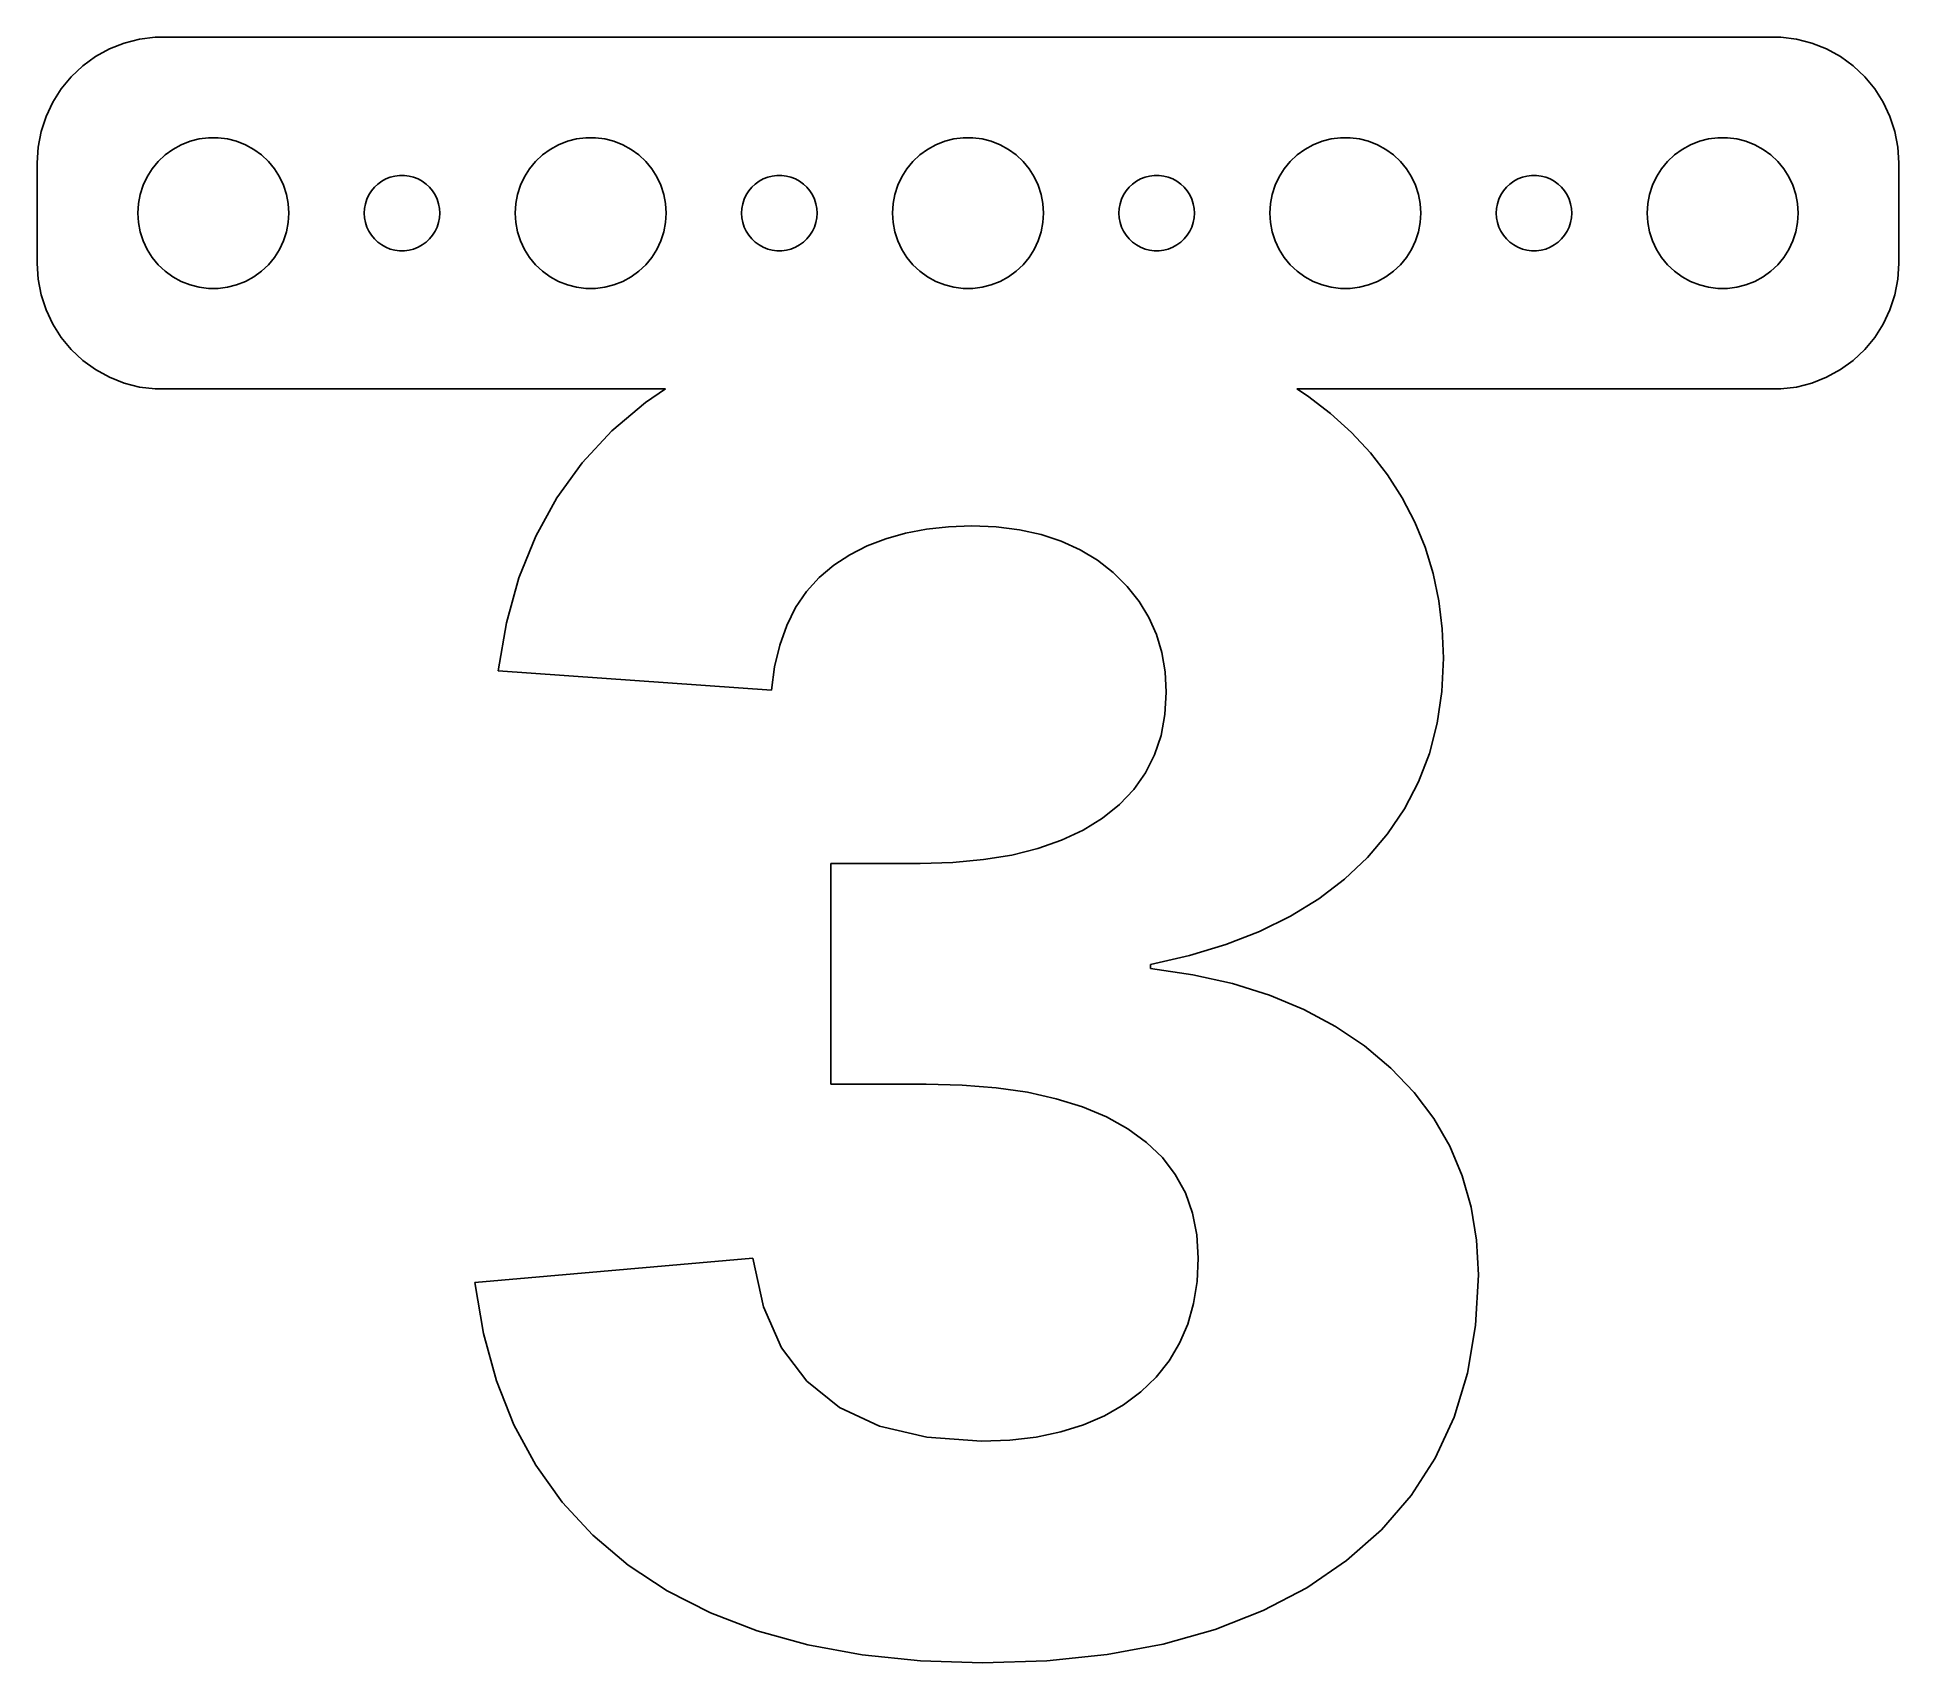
# Model space of a CAD drawing. Header units: metres. Extents: x -37 to 37, y -57.6 to 7.
import ezdxf

# ---------------------------------------------------------------- set-up
doc = ezdxf.new("R2010")
doc.units = ezdxf.units.M

msp = doc.modelspace()

# ---------------------------------------------------------------- linework, layer by layer
for p, q in [((-33.5451, 6.75528), (-34.1289, 6.52412)), ((-32.9369, 6.91142), (-33.5451, 6.75528)), ((-32.3139, 6.99013), (-32.9369, 6.91142)), ((32.3139, 6.99013), (-32.3139, 6.99013)), ((32.9369, 6.91142), (32.3139, 6.99013)), ((33.5451, 6.75528), (32.9369, 6.91142)), ((34.1289, 6.52412), (33.5451, 6.75528)), ((-34.6791, 6.22163), (-35.1871, 5.85255)), ((-34.1289, 6.52412), (-34.6791, 6.22163)), ((34.6791, 6.22163), (34.1289, 6.52412)), ((35.1871, 5.85255), (34.6791, 6.22163)), ((-35.6448, 5.42273), (-36.0451, 4.93892)), ((-35.1871, 5.85255), (-35.6448, 5.42273)), ((35.6448, 5.42273), (35.1871, 5.85255)), ((36.0451, 4.93892), (35.6448, 5.42273)), ((-36.0451, 4.93892), (-36.3815, 4.40877)), ((36.3815, 4.40877), (36.0451, 4.93892)), ((-36.6489, 3.84062), (-36.8429, 3.24344)), ((-36.3815, 4.40877), (-36.6489, 3.84062)), ((36.6489, 3.84062), (36.3815, 4.40877)), ((36.8429, 3.24344), (36.6489, 3.84062)), ((-36.8429, 3.24344), (-36.9606, 2.62666)), ((-30.5621, 2.94685), (-30.1884, 2.99408)), ((-30.1884, 2.99408), (-29.8116, 2.99408)), ((-29.8116, 2.99408), (-29.4379, 2.94685)), ((-15.5621, 2.94685), (-15.1884, 2.99408)), ((-15.1884, 2.99408), (-14.8116, 2.99408)), ((-14.8116, 2.99408), (-14.4379, 2.94685)), ((-0.562134, 2.94685), (-0.18837, 2.99408)), ((-0.18837, 2.99408), (0.18837, 2.99408)), ((0.18837, 2.99408), (0.562134, 2.94685)), ((14.4379, 2.94685), (14.8116, 2.99408)), ((14.8116, 2.99408), (15.1884, 2.99408)), ((15.1884, 2.99408), (15.5621, 2.94685)), ((29.4379, 2.94685), (29.8116, 2.99408)), ((29.8116, 2.99408), (30.1884, 2.99408)), ((30.1884, 2.99408), (30.5621, 2.94685)), ((36.9606, 2.62666), (36.8429, 3.24344)), ((-36.9606, 2.62666), (-37, 2)), ((-32.1869, 2.05363), (-31.9123, 2.31154)), ((-31.9123, 2.31154), (-31.6075, 2.53297)), ((-31.6075, 2.53297), (-31.2773, 2.71448)), ((-31.2773, 2.71448), (-30.927, 2.85316)), ((-30.927, 2.85316), (-30.5621, 2.94685)), ((-29.4379, 2.94685), (-29.0729, 2.85316)), ((-29.0729, 2.85316), (-28.7227, 2.71448)), ((-28.7227, 2.71448), (-28.3925, 2.53297)), ((-28.3925, 2.53297), (-28.0877, 2.31154)), ((-28.0877, 2.31154), (-27.8131, 2.05363)), ((-17.1869, 2.05363), (-16.9123, 2.31154)), ((-16.9123, 2.31154), (-16.6075, 2.53297)), ((-16.6075, 2.53297), (-16.2773, 2.71448)), ((-16.2773, 2.71448), (-15.927, 2.85316)), ((-15.927, 2.85316), (-15.5621, 2.94685)), ((-14.4379, 2.94685), (-14.0729, 2.85316)), ((-14.0729, 2.85316), (-13.7227, 2.71448)), ((-13.7227, 2.71448), (-13.3925, 2.53297)), ((-13.3925, 2.53297), (-13.0877, 2.31154)), ((-13.0877, 2.31154), (-12.8131, 2.05363)), ((-2.1869, 2.05363), (-1.91226, 2.31154)), ((-1.91226, 2.31154), (-1.60747, 2.53297)), ((-1.60747, 2.53297), (-1.27733, 2.71448)), ((-1.27733, 2.71448), (-0.927048, 2.85316)), ((-0.927048, 2.85316), (-0.562134, 2.94685)), ((0.562134, 2.94685), (0.927048, 2.85316)), ((0.927048, 2.85316), (1.27733, 2.71448)), ((1.27733, 2.71448), (1.60747, 2.53297)), ((1.60747, 2.53297), (1.91226, 2.31154)), ((1.91226, 2.31154), (2.1869, 2.05363)), ((12.8131, 2.05363), (13.0877, 2.31154)), ((13.0877, 2.31154), (13.3925, 2.53297)), ((13.3925, 2.53297), (13.7227, 2.71448)), ((13.7227, 2.71448), (14.0729, 2.85316)), ((14.0729, 2.85316), (14.4379, 2.94685)), ((15.5621, 2.94685), (15.927, 2.85316)), ((15.927, 2.85316), (16.2773, 2.71448)), ((16.2773, 2.71448), (16.6075, 2.53297)), ((16.6075, 2.53297), (16.9123, 2.31154)), ((16.9123, 2.31154), (17.1869, 2.05363)), ((27.8131, 2.05363), (28.0877, 2.31154)), ((28.0877, 2.31154), (28.3925, 2.53297)), ((28.3925, 2.53297), (28.7227, 2.71448)), ((28.7227, 2.71448), (29.0729, 2.85316)), ((29.0729, 2.85316), (29.4379, 2.94685)), ((30.5621, 2.94685), (30.927, 2.85316)), ((30.927, 2.85316), (31.2773, 2.71448)), ((31.2773, 2.71448), (31.6075, 2.53297)), ((31.6075, 2.53297), (31.9123, 2.31154)), ((31.9123, 2.31154), (32.1869, 2.05363)), ((37, 2), (36.9606, 2.62666)), ((-37, 2), (-37, -2)), ((-32.6289, 1.44525), (-32.427, 1.76335)), ((-32.427, 1.76335), (-32.1869, 2.05363)), ((-27.8131, 2.05363), (-27.5729, 1.76335)), ((-27.5729, 1.76335), (-27.3711, 1.44525)), ((-22.7811, 1.47342), (-22.5942, 1.49704)), ((-22.5942, 1.49704), (-22.4058, 1.49704)), ((-22.4058, 1.49704), (-22.2189, 1.47342)), ((-17.6289, 1.44525), (-17.427, 1.76335)), ((-17.427, 1.76335), (-17.1869, 2.05363)), ((-12.8131, 2.05363), (-12.5729, 1.76335)), ((-12.5729, 1.76335), (-12.3711, 1.44525)), ((-7.78107, 1.47342), (-7.59418, 1.49704)), ((-7.59418, 1.49704), (-7.40581, 1.49704)), ((-7.40581, 1.49704), (-7.21892, 1.47342)), ((-2.62891, 1.44525), (-2.42705, 1.76335)), ((-2.42705, 1.76335), (-2.1869, 2.05363)), ((2.1869, 2.05363), (2.42705, 1.76335)), ((2.42705, 1.76335), (2.62891, 1.44525)), ((7.21892, 1.47342), (7.40581, 1.49704)), ((7.40581, 1.49704), (7.59418, 1.49704)), ((7.59418, 1.49704), (7.78107, 1.47342)), ((12.3711, 1.44525), (12.5729, 1.76335)), ((12.5729, 1.76335), (12.8131, 2.05363)), ((17.1869, 2.05363), (17.427, 1.76335)), ((17.427, 1.76335), (17.6289, 1.44525)), ((22.2189, 1.47342), (22.4058, 1.49704)), ((22.4058, 1.49704), (22.5942, 1.49704)), ((22.5942, 1.49704), (22.7811, 1.47342)), ((27.3711, 1.44525), (27.5729, 1.76335)), ((27.5729, 1.76335), (27.8131, 2.05363)), ((32.1869, 2.05363), (32.427, 1.76335)), ((32.427, 1.76335), (32.6289, 1.44525)), ((37, -2), (37, 2)), ((-32.9763, 0.375992), (-32.9057, 0.746063)), ((-32.9057, 0.746063), (-32.7893, 1.10437)), ((-32.7893, 1.10437), (-32.6289, 1.44525)), ((-27.3711, 1.44525), (-27.2107, 1.10437)), ((-27.2107, 1.10437), (-27.0942, 0.746063)), ((-27.0942, 0.746063), (-27.0237, 0.375992)), ((-23.8145, 0.722626), (-23.7135, 0.881668)), ((-23.7135, 0.881668), (-23.5934, 1.02681)), ((-23.5934, 1.02681), (-23.4561, 1.15576)), ((-23.4561, 1.15576), (-23.3037, 1.26648)), ((-23.3037, 1.26648), (-23.1387, 1.35724)), ((-23.1387, 1.35724), (-22.9635, 1.42657)), ((-22.9635, 1.42657), (-22.7811, 1.47342)), ((-22.2189, 1.47342), (-22.0365, 1.42657)), ((-22.0365, 1.42657), (-21.8613, 1.35724)), ((-21.8613, 1.35724), (-21.6963, 1.26648)), ((-21.6963, 1.26648), (-21.5439, 1.15576)), ((-21.5439, 1.15576), (-21.4065, 1.02681)), ((-21.4065, 1.02681), (-21.2865, 0.881668)), ((-21.2865, 0.881668), (-21.1855, 0.722626)), ((-17.9763, 0.375992), (-17.9057, 0.746063)), ((-17.9057, 0.746063), (-17.7893, 1.10437)), ((-17.7893, 1.10437), (-17.6289, 1.44525)), ((-12.3711, 1.44525), (-12.2107, 1.10437)), ((-12.2107, 1.10437), (-12.0942, 0.746063)), ((-12.0942, 0.746063), (-12.0237, 0.375992)), ((-8.81445, 0.722626), (-8.71352, 0.881668)), ((-8.71352, 0.881668), (-8.59344, 1.02681)), ((-8.59344, 1.02681), (-8.45613, 1.15576)), ((-8.45613, 1.15576), (-8.30373, 1.26648)), ((-8.30373, 1.26648), (-8.13866, 1.35724)), ((-8.13866, 1.35724), (-7.96352, 1.42657)), ((-7.96352, 1.42657), (-7.78107, 1.47342)), ((-7.21892, 1.47342), (-7.03647, 1.42657)), ((-7.03647, 1.42657), (-6.86133, 1.35724)), ((-6.86133, 1.35724), (-6.69626, 1.26648)), ((-6.69626, 1.26648), (-6.54385, 1.15576)), ((-6.54385, 1.15576), (-6.40654, 1.02681)), ((-6.40654, 1.02681), (-6.28647, 0.881668)), ((-6.28647, 0.881668), (-6.18553, 0.722626)), ((-2.97633, 0.375992), (-2.90575, 0.746063)), ((-2.90575, 0.746063), (-2.78932, 1.10437)), ((-2.78932, 1.10437), (-2.62891, 1.44525)), ((2.62891, 1.44525), (2.78932, 1.10437)), ((2.78932, 1.10437), (2.90575, 0.746063)), ((2.90575, 0.746063), (2.97633, 0.375992)), ((6.18553, 0.722626), (6.28647, 0.881668)), ((6.28647, 0.881668), (6.40654, 1.02681)), ((6.40654, 1.02681), (6.54385, 1.15576)), ((6.54385, 1.15576), (6.69626, 1.26648)), ((6.69626, 1.26648), (6.86133, 1.35724)), ((6.86133, 1.35724), (7.03647, 1.42657)), ((7.03647, 1.42657), (7.21892, 1.47342)), ((7.78107, 1.47342), (7.96352, 1.42657)), ((7.96352, 1.42657), (8.13866, 1.35724)), ((8.13866, 1.35724), (8.30373, 1.26648)), ((8.30373, 1.26648), (8.45613, 1.15576)), ((8.45613, 1.15576), (8.59344, 1.02681)), ((8.59344, 1.02681), (8.71352, 0.881668)), ((8.71352, 0.881668), (8.81445, 0.722626)), ((12.0237, 0.375992), (12.0942, 0.746063)), ((12.0942, 0.746063), (12.2107, 1.10437)), ((12.2107, 1.10437), (12.3711, 1.44525)), ((17.6289, 1.44525), (17.7893, 1.10437)), ((17.7893, 1.10437), (17.9057, 0.746063)), ((17.9057, 0.746063), (17.9763, 0.375992)), ((21.1855, 0.722626), (21.2865, 0.881668)), ((21.2865, 0.881668), (21.4065, 1.02681)), ((21.4065, 1.02681), (21.5439, 1.15576)), ((21.5439, 1.15576), (21.6963, 1.26648)), ((21.6963, 1.26648), (21.8613, 1.35724)), ((21.8613, 1.35724), (22.0365, 1.42657)), ((22.0365, 1.42657), (22.2189, 1.47342)), ((22.7811, 1.47342), (22.9635, 1.42657)), ((22.9635, 1.42657), (23.1387, 1.35724)), ((23.1387, 1.35724), (23.3037, 1.26648)), ((23.3037, 1.26648), (23.4561, 1.15576)), ((23.4561, 1.15576), (23.5934, 1.02681)), ((23.5934, 1.02681), (23.7135, 0.881668)), ((23.7135, 0.881668), (23.8145, 0.722626)), ((27.0237, 0.375992), (27.0942, 0.746063)), ((27.0942, 0.746063), (27.2107, 1.10437)), ((27.2107, 1.10437), (27.3711, 1.44525)), ((32.6289, 1.44525), (32.7893, 1.10437)), ((32.7893, 1.10437), (32.9057, 0.746063)), ((32.9057, 0.746063), (32.9763, 0.375992)), ((-33, 0), (-32.9763, 0.375992)), ((-32.9763, -0.375992), (-33, 0)), ((-27.0237, 0.375992), (-27, 0)), ((-27, 0), (-27.0237, -0.375992)), ((-24, 0), (-23.9882, 0.187988)), ((-23.9882, -0.187988), (-24, 0)), ((-23.9882, 0.187988), (-23.9529, 0.373032)), ((-23.9529, 0.373032), (-23.8947, 0.552185)), ((-23.8947, 0.552185), (-23.8145, 0.722626)), ((-21.1855, 0.722626), (-21.1053, 0.552185)), ((-21.1053, 0.552185), (-21.0471, 0.373032)), ((-21.0471, 0.373032), (-21.0118, 0.187988)), ((-21.0118, 0.187988), (-21, 0)), ((-21, 0), (-21.0118, -0.187988)), ((-18, 0), (-17.9763, 0.375992)), ((-17.9763, -0.375992), (-18, 0)), ((-12.0237, 0.375992), (-12, 0)), ((-12, 0), (-12.0237, -0.375992)), ((-9, 0), (-8.98816, 0.187988)), ((-8.98816, -0.187988), (-9, 0)), ((-8.98816, 0.187988), (-8.95287, 0.373032)), ((-8.95287, 0.373032), (-8.89465, 0.552185)), ((-8.89465, 0.552185), (-8.81445, 0.722626)), ((-6.18553, 0.722626), (-6.10533, 0.552185)), ((-6.10533, 0.552185), (-6.04712, 0.373032)), ((-6.04712, 0.373032), (-6.01183, 0.187988)), ((-6.01183, 0.187988), (-6, 0)), ((-6, 0), (-6.01183, -0.187988)), ((-3, 0), (-2.97633, 0.375992)), ((-2.97633, -0.375992), (-3, 0)), ((2.97633, 0.375992), (3, 0)), ((3, 0), (2.97633, -0.375992)), ((6, 0), (6.01183, 0.187988)), ((6.01183, -0.187988), (6, 0)), ((6.01183, 0.187988), (6.04712, 0.373032)), ((6.04712, 0.373032), (6.10533, 0.552185)), ((6.10533, 0.552185), (6.18553, 0.722626)), ((8.81445, 0.722626), (8.89465, 0.552185)), ((8.89465, 0.552185), (8.95287, 0.373032)), ((8.95287, 0.373032), (8.98816, 0.187988)), ((8.98816, 0.187988), (9, 0)), ((9, 0), (8.98816, -0.187988)), ((12, 0), (12.0237, 0.375992)), ((12.0237, -0.375992), (12, 0)), ((17.9763, 0.375992), (18, 0)), ((18, 0), (17.9763, -0.375992)), ((21, 0), (21.0118, 0.187988)), ((21.0118, -0.187988), (21, 0)), ((21.0118, 0.187988), (21.0471, 0.373032)), ((21.0471, 0.373032), (21.1053, 0.552185)), ((21.1053, 0.552185), (21.1855, 0.722626)), ((23.8145, 0.722626), (23.8947, 0.552185)), ((23.8947, 0.552185), (23.9529, 0.373032)), ((23.9529, 0.373032), (23.9882, 0.187988)), ((23.9882, 0.187988), (24, 0)), ((24, 0), (23.9882, -0.187988)), ((27, 0), (27.0237, 0.375992)), ((27.0237, -0.375992), (27, 0)), ((32.9763, 0.375992), (33, 0)), ((33, 0), (32.9763, -0.375992)), ((-32.9057, -0.746063), (-32.9763, -0.375992)), ((-27.0237, -0.375992), (-27.0942, -0.746063)), ((-23.9529, -0.373032), (-23.9882, -0.187988)), ((-23.8947, -0.552185), (-23.9529, -0.373032)), ((-23.8145, -0.722626), (-23.8947, -0.552185)), ((-23.7135, -0.881668), (-23.8145, -0.722626)), ((-21.1855, -0.722626), (-21.2865, -0.881668)), ((-21.1053, -0.552185), (-21.1855, -0.722626)), ((-21.0471, -0.373032), (-21.1053, -0.552185)), ((-21.0118, -0.187988), (-21.0471, -0.373032)), ((-17.9057, -0.746063), (-17.9763, -0.375992)), ((-12.0237, -0.375992), (-12.0942, -0.746063)), ((-8.95287, -0.373032), (-8.98816, -0.187988)), ((-8.89465, -0.552185), (-8.95287, -0.373032)), ((-8.81445, -0.722626), (-8.89465, -0.552185)), ((-8.71352, -0.881668), (-8.81445, -0.722626)), ((-6.18553, -0.722626), (-6.28647, -0.881668)), ((-6.10533, -0.552185), (-6.18553, -0.722626)), ((-6.04712, -0.373032), (-6.10533, -0.552185)), ((-6.01183, -0.187988), (-6.04712, -0.373032)), ((-2.90575, -0.746063), (-2.97633, -0.375992)), ((2.97633, -0.375992), (2.90575, -0.746063)), ((6.04712, -0.373032), (6.01183, -0.187988)), ((6.10533, -0.552185), (6.04712, -0.373032)), ((6.18553, -0.722626), (6.10533, -0.552185)), ((6.28647, -0.881668), (6.18553, -0.722626)), ((8.81445, -0.722626), (8.71352, -0.881668)), ((8.89465, -0.552185), (8.81445, -0.722626)), ((8.95287, -0.373032), (8.89465, -0.552185)), ((8.98816, -0.187988), (8.95287, -0.373032)), ((12.0942, -0.746063), (12.0237, -0.375992)), ((17.9763, -0.375992), (17.9057, -0.746063)), ((21.0471, -0.373032), (21.0118, -0.187988)), ((21.1053, -0.552185), (21.0471, -0.373032)), ((21.1855, -0.722626), (21.1053, -0.552185)), ((21.2865, -0.881668), (21.1855, -0.722626)), ((23.8145, -0.722626), (23.7135, -0.881668)), ((23.8947, -0.552185), (23.8145, -0.722626)), ((23.9529, -0.373032), (23.8947, -0.552185)), ((23.9882, -0.187988), (23.9529, -0.373032)), ((27.0942, -0.746063), (27.0237, -0.375992)), ((32.9763, -0.375992), (32.9057, -0.746063)), ((-32.7893, -1.10437), (-32.9057, -0.746063)), ((-32.6289, -1.44525), (-32.7893, -1.10437)), ((-32.427, -1.76335), (-32.6289, -1.44525)), ((-27.3711, -1.44525), (-27.5729, -1.76335)), ((-27.2107, -1.10437), (-27.3711, -1.44525)), ((-27.0942, -0.746063), (-27.2107, -1.10437)), ((-23.5934, -1.02681), (-23.7135, -0.881668)), ((-23.4561, -1.15576), (-23.5934, -1.02681)), ((-23.3037, -1.26648), (-23.4561, -1.15576)), ((-23.1387, -1.35724), (-23.3037, -1.26648)), ((-22.9635, -1.42657), (-23.1387, -1.35724)), ((-22.7811, -1.47342), (-22.9635, -1.42657)), ((-22.5942, -1.49704), (-22.7811, -1.47342)), ((-22.2189, -1.47342), (-22.4058, -1.49704)), ((-22.0365, -1.42657), (-22.2189, -1.47342)), ((-21.8613, -1.35724), (-22.0365, -1.42657)), ((-21.6963, -1.26648), (-21.8613, -1.35724)), ((-21.5439, -1.15576), (-21.6963, -1.26648)), ((-21.4065, -1.02681), (-21.5439, -1.15576)), ((-21.2865, -0.881668), (-21.4065, -1.02681)), ((-17.7893, -1.10437), (-17.9057, -0.746063)), ((-17.6289, -1.44525), (-17.7893, -1.10437)), ((-17.427, -1.76335), (-17.6289, -1.44525)), ((-12.3711, -1.44525), (-12.5729, -1.76335)), ((-12.2107, -1.10437), (-12.3711, -1.44525)), ((-12.0942, -0.746063), (-12.2107, -1.10437)), ((-8.59344, -1.02681), (-8.71352, -0.881668)), ((-8.45613, -1.15576), (-8.59344, -1.02681)), ((-8.30373, -1.26648), (-8.45613, -1.15576)), ((-8.13866, -1.35724), (-8.30373, -1.26648)), ((-7.96352, -1.42657), (-8.13866, -1.35724)), ((-7.78107, -1.47342), (-7.96352, -1.42657)), ((-7.59418, -1.49704), (-7.78107, -1.47342)), ((-7.21892, -1.47342), (-7.40581, -1.49704)), ((-7.03647, -1.42657), (-7.21892, -1.47342)), ((-6.86133, -1.35724), (-7.03647, -1.42657)), ((-6.69626, -1.26648), (-6.86133, -1.35724)), ((-6.54385, -1.15576), (-6.69626, -1.26648)), ((-6.40654, -1.02681), (-6.54385, -1.15576)), ((-6.28647, -0.881668), (-6.40654, -1.02681)), ((-2.78932, -1.10437), (-2.90575, -0.746063)), ((-2.62891, -1.44525), (-2.78932, -1.10437)), ((-2.42705, -1.76335), (-2.62891, -1.44525)), ((2.62891, -1.44525), (2.42705, -1.76335)), ((2.78932, -1.10437), (2.62891, -1.44525)), ((2.90575, -0.746063), (2.78932, -1.10437)), ((6.40654, -1.02681), (6.28647, -0.881668)), ((6.54385, -1.15576), (6.40654, -1.02681)), ((6.69626, -1.26648), (6.54385, -1.15576)), ((6.86133, -1.35724), (6.69626, -1.26648)), ((7.03647, -1.42657), (6.86133, -1.35724)), ((7.21892, -1.47342), (7.03647, -1.42657)), ((7.40581, -1.49704), (7.21892, -1.47342)), ((7.78107, -1.47342), (7.59418, -1.49704)), ((7.96352, -1.42657), (7.78107, -1.47342)), ((8.13866, -1.35724), (7.96352, -1.42657)), ((8.30373, -1.26648), (8.13866, -1.35724)), ((8.45613, -1.15576), (8.30373, -1.26648)), ((8.59344, -1.02681), (8.45613, -1.15576)), ((8.71352, -0.881668), (8.59344, -1.02681)), ((12.2107, -1.10437), (12.0942, -0.746063)), ((12.3711, -1.44525), (12.2107, -1.10437)), ((12.5729, -1.76335), (12.3711, -1.44525)), ((17.6289, -1.44525), (17.427, -1.76335)), ((17.7893, -1.10437), (17.6289, -1.44525)), ((17.9057, -0.746063), (17.7893, -1.10437)), ((21.4065, -1.02681), (21.2865, -0.881668)), ((21.5439, -1.15576), (21.4065, -1.02681)), ((21.6963, -1.26648), (21.5439, -1.15576)), ((21.8613, -1.35724), (21.6963, -1.26648)), ((22.0365, -1.42657), (21.8613, -1.35724)), ((22.2189, -1.47342), (22.0365, -1.42657)), ((22.4058, -1.49704), (22.2189, -1.47342)), ((22.7811, -1.47342), (22.5942, -1.49704)), ((22.9635, -1.42657), (22.7811, -1.47342)), ((23.1387, -1.35724), (22.9635, -1.42657)), ((23.3037, -1.26648), (23.1387, -1.35724)), ((23.4561, -1.15576), (23.3037, -1.26648)), ((23.5934, -1.02681), (23.4561, -1.15576)), ((23.7135, -0.881668), (23.5934, -1.02681)), ((27.2107, -1.10437), (27.0942, -0.746063)), ((27.3711, -1.44525), (27.2107, -1.10437)), ((27.5729, -1.76335), (27.3711, -1.44525)), ((32.6289, -1.44525), (32.427, -1.76335)), ((32.7893, -1.10437), (32.6289, -1.44525)), ((32.9057, -0.746063), (32.7893, -1.10437)), ((-37, -2), (-36.9606, -2.62666)), ((-32.1869, -2.05363), (-32.427, -1.76335)), ((-31.9123, -2.31154), (-32.1869, -2.05363)), ((-27.8131, -2.05363), (-28.0877, -2.31154)), ((-27.5729, -1.76335), (-27.8131, -2.05363)), ((-22.4058, -1.49704), (-22.5942, -1.49704)), ((-17.1869, -2.05363), (-17.427, -1.76335)), ((-16.9123, -2.31154), (-17.1869, -2.05363)), ((-12.8131, -2.05363), (-13.0877, -2.31154)), ((-12.5729, -1.76335), (-12.8131, -2.05363)), ((-7.40581, -1.49704), (-7.59418, -1.49704)), ((-2.1869, -2.05363), (-2.42705, -1.76335)), ((-1.91226, -2.31154), (-2.1869, -2.05363)), ((2.1869, -2.05363), (1.91226, -2.31154)), ((2.42705, -1.76335), (2.1869, -2.05363)), ((7.59418, -1.49704), (7.40581, -1.49704)), ((12.8131, -2.05363), (12.5729, -1.76335)), ((13.0877, -2.31154), (12.8131, -2.05363)), ((17.1869, -2.05363), (16.9123, -2.31154)), ((17.427, -1.76335), (17.1869, -2.05363)), ((22.5942, -1.49704), (22.4058, -1.49704)), ((27.8131, -2.05363), (27.5729, -1.76335)), ((28.0877, -2.31154), (27.8131, -2.05363)), ((32.1869, -2.05363), (31.9123, -2.31154)), ((32.427, -1.76335), (32.1869, -2.05363)), ((36.9606, -2.62666), (37, -2)), ((-36.9606, -2.62666), (-36.8429, -3.24344)), ((-31.6075, -2.53297), (-31.9123, -2.31154)), ((-31.2773, -2.71448), (-31.6075, -2.53297)), ((-30.927, -2.85316), (-31.2773, -2.71448)), ((-30.5621, -2.94685), (-30.927, -2.85316)), ((-30.1884, -2.99408), (-30.5621, -2.94685)), ((-29.4379, -2.94685), (-29.8116, -2.99408)), ((-29.0729, -2.85316), (-29.4379, -2.94685)), ((-28.7227, -2.71448), (-29.0729, -2.85316)), ((-28.3925, -2.53297), (-28.7227, -2.71448)), ((-28.0877, -2.31154), (-28.3925, -2.53297)), ((-16.6075, -2.53297), (-16.9123, -2.31154)), ((-16.2773, -2.71448), (-16.6075, -2.53297)), ((-15.927, -2.85316), (-16.2773, -2.71448)), ((-15.5621, -2.94685), (-15.927, -2.85316)), ((-15.1884, -2.99408), (-15.5621, -2.94685)), ((-14.4379, -2.94685), (-14.8116, -2.99408)), ((-14.0729, -2.85316), (-14.4379, -2.94685)), ((-13.7227, -2.71448), (-14.0729, -2.85316)), ((-13.3925, -2.53297), (-13.7227, -2.71448)), ((-13.0877, -2.31154), (-13.3925, -2.53297)), ((-1.60747, -2.53297), (-1.91226, -2.31154)), ((-1.27733, -2.71448), (-1.60747, -2.53297)), ((-0.927048, -2.85316), (-1.27733, -2.71448)), ((-0.562134, -2.94685), (-0.927048, -2.85316)), ((-0.18837, -2.99408), (-0.562134, -2.94685)), ((0.562134, -2.94685), (0.18837, -2.99408)), ((0.927048, -2.85316), (0.562134, -2.94685)), ((1.27733, -2.71448), (0.927048, -2.85316)), ((1.60747, -2.53297), (1.27733, -2.71448)), ((1.91226, -2.31154), (1.60747, -2.53297)), ((13.3925, -2.53297), (13.0877, -2.31154)), ((13.7227, -2.71448), (13.3925, -2.53297)), ((14.0729, -2.85316), (13.7227, -2.71448)), ((14.4379, -2.94685), (14.0729, -2.85316)), ((14.8116, -2.99408), (14.4379, -2.94685)), ((15.5621, -2.94685), (15.1884, -2.99408)), ((15.927, -2.85316), (15.5621, -2.94685)), ((16.2773, -2.71448), (15.927, -2.85316)), ((16.6075, -2.53297), (16.2773, -2.71448)), ((16.9123, -2.31154), (16.6075, -2.53297)), ((28.3925, -2.53297), (28.0877, -2.31154)), ((28.7227, -2.71448), (28.3925, -2.53297)), ((29.0729, -2.85316), (28.7227, -2.71448)), ((29.4379, -2.94685), (29.0729, -2.85316)), ((29.8116, -2.99408), (29.4379, -2.94685)), ((30.5621, -2.94685), (30.1884, -2.99408)), ((30.927, -2.85316), (30.5621, -2.94685)), ((31.2773, -2.71448), (30.927, -2.85316)), ((31.6075, -2.53297), (31.2773, -2.71448)), ((31.9123, -2.31154), (31.6075, -2.53297)), ((36.8429, -3.24344), (36.9606, -2.62666)), ((-36.8429, -3.24344), (-36.6489, -3.84062)), ((-29.8116, -2.99408), (-30.1884, -2.99408)), ((-14.8116, -2.99408), (-15.1884, -2.99408)), ((0.18837, -2.99408), (-0.18837, -2.99408)), ((15.1884, -2.99408), (14.8116, -2.99408)), ((30.1884, -2.99408), (29.8116, -2.99408)), ((36.6489, -3.84062), (36.8429, -3.24344)), ((-36.6489, -3.84062), (-36.3815, -4.40877)), ((-36.3815, -4.40877), (-36.0451, -4.93892)), ((36.0451, -4.93892), (36.3815, -4.40877)), ((36.3815, -4.40877), (36.6489, -3.84062)), ((-36.0451, -4.93892), (-35.6448, -5.42273)), ((35.6448, -5.42273), (36.0451, -4.93892)), ((-35.6448, -5.42273), (-35.1871, -5.85255)), ((-35.1871, -5.85255), (-34.6791, -6.22163)), ((34.6791, -6.22163), (35.1871, -5.85255)), ((35.1871, -5.85255), (35.6448, -5.42273)), ((-34.6791, -6.22163), (-34.1289, -6.52412)), ((-34.1289, -6.52412), (-33.5451, -6.75528)), ((33.5451, -6.75528), (34.1289, -6.52412)), ((34.1289, -6.52412), (34.6791, -6.22163)), ((-33.5451, -6.75528), (-32.9369, -6.91142)), ((-32.9369, -6.91142), (-32.3139, -6.99013)), ((-32.3139, -6.99013), (-12.0197, -6.99013)), ((-12.0197, -6.99013), (-12.8192, -7.52225)), ((13.4895, -7.26228), (13.0661, -6.99013)), ((13.0661, -6.99013), (32.3139, -6.99013)), ((14.4061, -7.96077), (13.4895, -7.26228)), ((32.3139, -6.99013), (32.9369, -6.91142)), ((32.9369, -6.91142), (33.5451, -6.75528)), ((-12.8192, -7.52225), (-14.1644, -8.65805)), ((15.2423, -8.71687), (14.4061, -7.96077)), ((-14.1644, -8.65805), (-15.3401, -9.92326)), ((15.998, -9.53058), (15.2423, -8.71687)), ((16.6732, -10.4019), (15.998, -9.53058)), ((-15.3401, -9.92326), (-16.3462, -11.3179)), ((17.263, -11.322), (16.6732, -10.4019)), ((-16.3462, -11.3179), (-17.1827, -12.8419)), ((17.762, -12.2823), (17.263, -11.322)), ((-2.48692, -12.7187), (-1.65544, -12.5589)), ((-1.65544, -12.5589), (-0.776642, -12.463)), ((-0.776642, -12.463), (0.14946, -12.4311)), ((0.14946, -12.4311), (1.12564, -12.4689)), ((1.12564, -12.4689), (2.04424, -12.5825)), ((18.1703, -13.2829), (17.762, -12.2823)), ((-17.1827, -12.8419), (-17.8497, -14.4953)), ((-4.69743, -13.5815), (-4.00792, -13.2299)), ((-4.00792, -13.2299), (-3.27109, -12.9424)), ((-3.27109, -12.9424), (-2.48692, -12.7187)), ((2.04424, -12.5825), (2.90521, -12.7719)), ((2.90521, -12.7719), (3.70859, -13.0369)), ((3.70859, -13.0369), (4.45436, -13.3777)), ((18.4879, -14.3237), (18.1703, -13.2829)), ((-5.92014, -14.4816), (-5.33963, -13.9969)), ((-5.33963, -13.9969), (-4.69743, -13.5815)), ((4.45436, -13.3777), (5.14252, -13.7942)), ((5.14252, -13.7942), (5.77309, -14.2864)), ((-17.8497, -14.4953), (-18.347, -16.2781)), ((-6.42496, -15.0412), (-5.92014, -14.4816)), ((5.77309, -14.2864), (6.332, -14.8378)), ((18.7147, -15.4047), (18.4879, -14.3237)), ((-6.85405, -15.6757), (-6.42496, -15.0412)), ((6.332, -14.8378), (6.80495, -15.4318)), ((6.80495, -15.4318), (7.19189, -16.0684)), ((18.8508, -16.5261), (18.7147, -15.4047)), ((-18.347, -16.2781), (-18.6748, -18.1904)), ((-7.20746, -16.3852), (-6.85405, -15.6757)), ((7.19189, -16.0684), (7.49284, -16.7476)), ((-7.48515, -17.1696), (-7.20746, -16.3852)), ((7.49284, -16.7476), (7.70782, -17.4694)), ((18.8962, -17.6876), (18.8508, -16.5261)), ((-7.68713, -18.029), (-7.48515, -17.1696)), ((7.70782, -17.4694), (7.83681, -18.2338)), ((18.8347, -19.0137), (18.8962, -17.6876)), ((-18.6748, -18.1904), (-7.81343, -18.9633)), ((-7.81343, -18.9633), (-7.68713, -18.029)), ((7.83681, -18.2338), (7.87981, -19.0408)), ((7.87981, -19.0408), (7.82812, -19.9286)), ((18.65, -20.2751), (18.8347, -19.0137)), ((7.82812, -19.9286), (7.67311, -20.7588)), ((18.3424, -21.4717), (18.65, -20.2751)), ((7.67311, -20.7588), (7.41475, -21.5315)), ((7.41475, -21.5315), (7.05304, -22.2466)), ((17.9116, -22.6038), (18.3424, -21.4717)), ((6.588, -22.9041), (6.01959, -23.5041)), ((7.05304, -22.2466), (6.588, -22.9041)), ((17.3578, -23.6711), (17.9116, -22.6038)), ((6.01959, -23.5041), (5.34785, -24.0465)), ((16.6809, -24.6738), (17.3578, -23.6711)), ((5.34785, -24.0465), (4.58003, -24.5233)), ((3.72305, -24.9268), (2.77693, -25.2569)), ((4.58003, -24.5233), (3.72305, -24.9268)), ((15.8809, -25.6118), (16.6809, -24.6738)), ((-1.89911, -25.8438), (-5.45534, -25.8438)), ((-5.45534, -25.8438), (-5.45534, -34.6178)), ((-0.596359, -25.8071), (-1.89911, -25.8438)), ((0.617203, -25.697), (-0.596359, -25.8071)), ((1.74164, -25.5137), (0.617203, -25.697)), ((2.77693, -25.2569), (1.74164, -25.5137)), ((14.9667, -26.4748), (15.8809, -25.6118)), ((13.9467, -27.2526), (14.9667, -26.4748)), ((12.8211, -27.9452), (13.9467, -27.2526)), ((11.5897, -28.5526), (12.8211, -27.9452)), ((10.2527, -29.0747), (11.5897, -28.5526)), ((7.26135, -29.8634), (8.80986, -29.5117)), ((8.80986, -29.5117), (10.2527, -29.0747)), ((7.26135, -30.0184), (7.26135, -29.8634)), ((8.94243, -30.2696), (7.26135, -30.0184)), ((10.5178, -30.6257), (8.94243, -30.2696)), ((11.9874, -31.0867), (10.5178, -30.6257)), ((13.3514, -31.6526), (11.9874, -31.0867)), ((14.6096, -32.3234), (13.3514, -31.6526)), ((15.7621, -33.0992), (14.6096, -32.3234)), ((16.8089, -33.9799), (15.7621, -33.0992)), ((17.7318, -34.9474), (16.8089, -33.9799)), ((-5.45534, -34.6178), (-1.66711, -34.6178)), ((-1.66711, -34.6178), (-0.225616, -34.6541)), ((-0.225616, -34.6541), (1.11726, -34.7629)), ((1.11726, -34.7629), (2.36156, -34.9444)), ((2.36156, -34.9444), (3.50726, -35.1985)), ((3.50726, -35.1985), (4.55437, -35.5251)), ((18.5127, -35.9835), (17.7318, -34.9474)), ((4.55437, -35.5251), (5.50287, -35.9243)), ((5.50287, -35.9243), (6.35277, -36.3962)), ((19.1517, -37.0883), (18.5127, -35.9835)), ((6.35277, -36.3962), (7.09634, -36.9365)), ((7.09634, -36.9365), (7.72551, -37.5415)), ((7.72551, -37.5415), (8.2403, -38.2112)), ((19.6486, -38.2617), (19.1517, -37.0883)), ((8.2403, -38.2112), (8.64069, -38.9456)), ((20.0036, -39.5037), (19.6486, -38.2617)), ((8.64069, -38.9456), (8.92667, -39.7447)), ((8.92667, -39.7447), (9.09827, -40.6085)), ((20.2166, -40.8143), (20.0036, -39.5037)), ((9.09827, -40.6085), (9.15546, -41.537)), ((20.2876, -42.1936), (20.2166, -40.8143)), ((-8.54759, -41.537), (-19.6022, -42.5031)), ((-8.1256, -43.4648), (-8.54759, -41.537)), ((9.15546, -41.537), (9.10892, -42.4689)), ((-19.6022, -42.5031), (-19.2603, -44.5308)), ((9.10892, -42.4689), (8.96928, -43.3433)), ((20.1807, -44.2147), (20.2876, -42.1936)), ((-7.41173, -45.096), (-8.1256, -43.4648)), ((8.96928, -43.3433), (8.73657, -44.1601)), ((8.73657, -44.1601), (8.41078, -44.9193)), ((19.86, -46.1033), (20.1807, -44.2147)), ((-19.2603, -44.5308), (-18.7425, -46.4173)), ((-6.40596, -46.4307), (-7.41173, -45.096)), ((8.41078, -44.9193), (7.9919, -45.621)), ((7.9919, -45.621), (7.47993, -46.2651)), ((-18.7425, -46.4173), (-18.0488, -48.1626)), ((-5.10832, -47.4687), (-6.40596, -46.4307)), ((7.47993, -46.2651), (6.87489, -46.8517)), ((19.3255, -47.8593), (19.86, -46.1033)), ((6.87489, -46.8517), (6.18701, -47.3695)), ((-3.51878, -48.2102), (-5.10832, -47.4687)), ((5.42657, -47.8076), (4.59358, -48.1661)), ((6.18701, -47.3695), (5.42657, -47.8076)), ((18.5773, -49.4828), (19.3255, -47.8593)), ((-18.0488, -48.1626), (-17.1791, -49.7668)), ((-1.63737, -48.6551), (-3.51878, -48.2102)), ((0.535919, -48.8034), (-1.63737, -48.6551)), ((1.65918, -48.7635), (0.535919, -48.8034)), ((2.70987, -48.644), (1.65918, -48.7635)), ((3.688, -48.4449), (2.70987, -48.644)), ((4.59358, -48.1661), (3.688, -48.4449)), ((17.6152, -50.9738), (18.5773, -49.4828)), ((-17.1791, -49.7668), (-16.1335, -51.2297)), ((16.4394, -52.3323), (17.6152, -50.9738)), ((-16.1335, -51.2297), (-14.912, -52.5515)), ((15.0498, -53.5583), (16.4394, -52.3323)), ((-14.912, -52.5515), (-13.5146, -53.7321)), ((-13.5146, -53.7321), (-11.9538, -54.7627)), ((13.4718, -54.635), (15.0498, -53.5583)), ((11.7306, -55.5461), (13.4718, -54.635)), ((-11.9538, -54.7627), (-10.2424, -55.6348)), ((-10.2424, -55.6348), (-8.38031, -56.3483)), ((9.82599, -56.2915), (11.7306, -55.5461)), ((-8.38031, -56.3483), (-6.36755, -56.9032)), ((-6.36755, -56.9032), (-4.20413, -57.2996)), ((5.52693, -57.2854), (7.75812, -56.8713)), ((7.75812, -56.8713), (9.82599, -56.2915)), ((-4.20413, -57.2996), (-1.89006, -57.5374)), ((-1.89006, -57.5374), (0.574677, -57.6167)), ((0.574677, -57.6167), (3.13246, -57.5339)), ((3.13246, -57.5339), (5.52693, -57.2854))]:
    msp.add_line(p, q)

doc.saveas('drawing.dxf')
